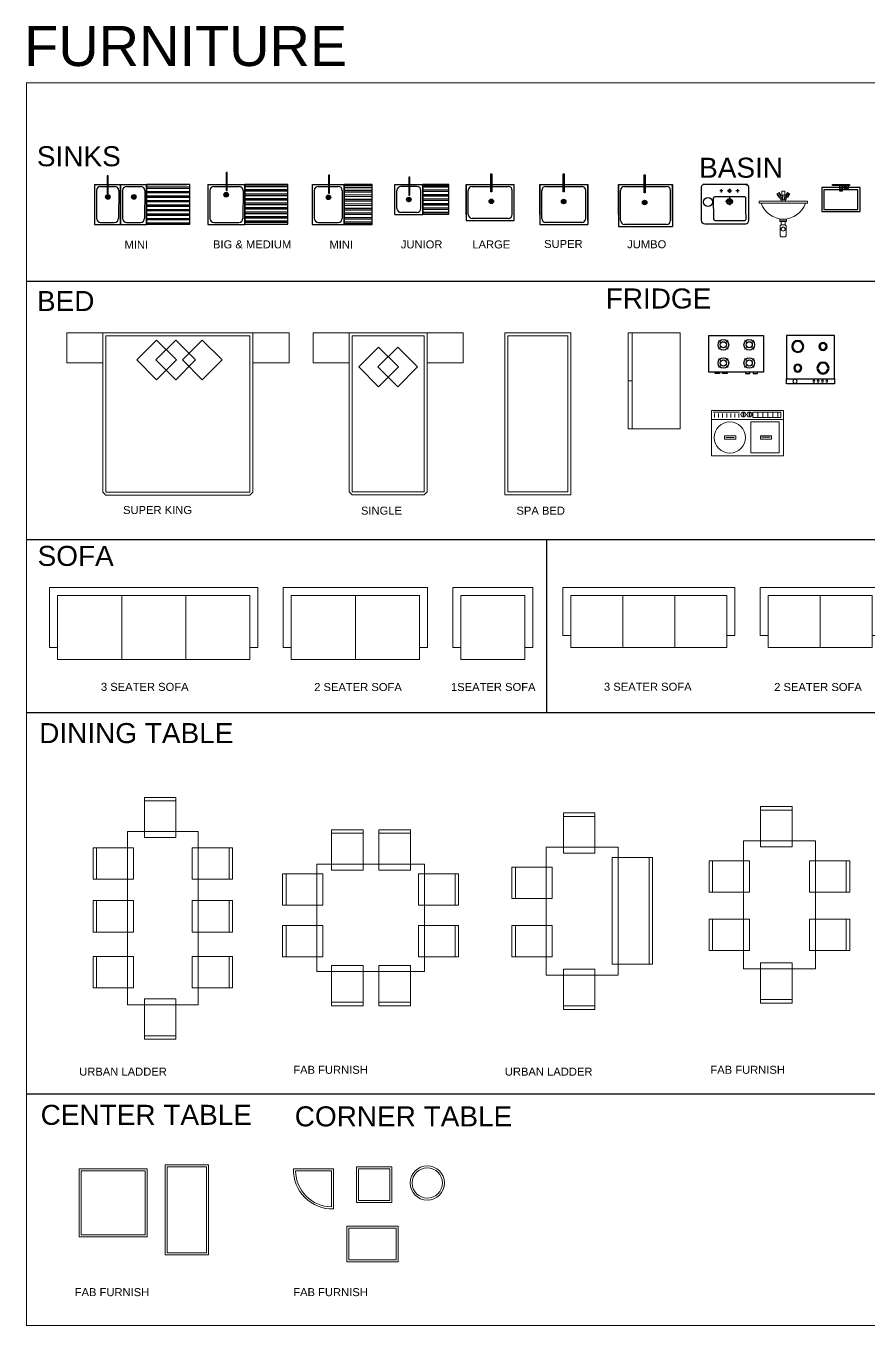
# Model space of a CAD drawing. Header units: inches. Extents: x 0 to 2128, y 0 to 649.
# Drawn here: x 0 to 421, y 0 to 649 of the extents above; entities that cross this region are included whole.
import ezdxf

# ---------------------------------------------------------------- set-up
doc = ezdxf.new("R2010")
doc.units = ezdxf.units.IN
doc.header["$MEASUREMENT"] = 0
doc.layers.add('I_FUR', color=7, linetype='Continuous', lineweight=9)
doc.layers.add('plu_vessels', color=3, linetype='Continuous', lineweight=5)
doc.layers.add('Plu_Fix', color=3, linetype='Continuous')
doc.layers.add('Plu_Fix @ 1', color=3, linetype='Continuous')
doc.styles.add('ARIAL', font='arial.ttf')

# ---------------------------------------------------------------- blocks, each defined once
blk = doc.blocks.new('A$C1E354BBC')
for p, q in [((269, 409), (230, 409)), ((249, 428), (249, 389)), ((375, 409), (325, 409)), ((350, 434), (350, 383)), ((350, 325), (350, 231)), ((470, 409), (431, 409)), ((450, 428), (450, 389)), ((397, 278), (303, 278))]:
    blk.add_line(p, q)
for centre, radius in [((84, 270), 55.3), ((350, 409), 17.6), ((350, 278), 36)]:
    blk.add_circle(centre, radius)
for points, knots in [([(574, 481), (578, 477), (582, 473), (585, 468), (588, 462), (590, 456), (590, 449), (590, 449), (590, 44), (590, 44), (590, 22), (574, 1), (551, 0), (551, 0), (44, 0), (44, 0), (21, 1), (2, 17), (0, 40), (0, 40), (0, 449), (0, 449), (0, 456), (2, 462), (5, 468), (9, 474), (14, 480), (21, 484), (21, 484), (21, 484), (21, 484), (21, 484), (21, 487), (21, 487), (21, 488), (22, 489), (23, 489), (23, 489), (571, 489), (571, 489), (572, 489), (573, 488), (573, 487), (573, 487), (573, 482), (573, 482), (573, 482), (573, 481), (573, 481), (573, 481), (574, 481), (574, 481)], [0, 0, 0, 0, 1, 1, 1, 2, 2, 2, 3, 3, 3, 4, 4, 4, 5, 5, 5, 6, 6, 6, 7, 7, 7, 8, 8, 8, 9, 9, 9, 10, 10, 10, 11, 11, 11, 12, 12, 12, 13, 13, 13, 14, 14, 14, 15, 15, 15, 16, 16, 16, 17, 17, 17, 17]), ([(543, 43), (548, 47), (550, 52), (551, 58), (551, 58), (551, 59), (551, 59), (551, 58), (550, 319), (550, 319), (550, 320), (550, 322), (550, 323), (548, 328), (546, 332), (542, 335), (539, 337), (535, 338), (531, 339), (531, 339), (174, 339), (174, 339), (165, 338), (157, 332), (155, 323), (154, 322), (154, 320), (154, 319), (154, 319), (155, 61), (155, 61), (155, 61), (156, 58), (156, 58), (156, 47), (165, 38), (175, 38), (175, 38), (531, 38), (531, 38), (535, 38), (540, 40), (543, 43)], [0, 0, 0, 0, 1, 1, 1, 2, 2, 2, 3, 3, 3, 4, 4, 4, 5, 5, 5, 6, 6, 6, 7, 7, 7, 8, 8, 8, 9, 9, 9, 10, 10, 10, 11, 11, 11, 12, 12, 12, 13, 13, 13, 14, 14, 14, 14]), ([(373, 278), (373, 291), (363, 301), (350, 301), (337, 301), (326, 291), (326, 278), (326, 265), (337, 254), (350, 254), (363, 254), (373, 265), (373, 278)], [0, 0, 0, 0, 1, 1, 1, 2, 2, 2, 3, 3, 3, 4, 4, 4, 4])]:
    blk.add_open_spline(points, degree=3, knots=knots)
for points in [[(40, 489), (33, 489), (27, 487), (21, 484)], [(550, 489), (559, 489), (567, 486), (574, 481)]]:
    blk.add_open_spline(points, degree=3)
blk = doc.blocks.new('gas hub')
for points in [[(3521.91, -416.44), (3543.48, -416.44), (3543.48, -440.44), (3521.91, -440.44)], [(3545.91, -416.44), (3543.48, -416.44), (3543.48, -440.44), (3545.91, -440.44)]]:
    blk.add_lwpolyline(points, close=True)
for centre, radius in [((3527.3, -422.12), 3), ((3527.3, -422.12), 2.5), ((3538.09, -422.12), 2), ((3538.09, -422.12), 1.5), ((3544.7, -420.76), 1), ((3527.3, -434.75), 2), ((3527.3, -434.75), 1.5), ((3538.09, -434.75), 3), ((3538.09, -434.75), 2.5), ((3544.7, -430.18), 0.5), ((3544.7, -432.33), 0.5), ((3544.7, -434.49), 0.5), ((3544.7, -436.64), 0.5)]:
    blk.add_circle(centre, radius)
blk = doc.blocks.new('burner_2424')
for points in [[(-12, -24), (-12, 0), (24, 0), (24, -24)], [(-8, -25), (-8, -24), (-5, -24), (-5, -25)], [(-3, -25), (-3, -24), (0, -24), (0, -25)], [(15, -25), (15, -24), (12, -24), (12, -25)], [(20, -25), (20, -24), (17, -24), (17, -25)]]:
    blk.add_lwpolyline(points, close=True)
at = {"const_width": 0.5}
for points in [[(-3.58, -4.94), (-5.71, -2.82)], [(-3.58, -7.06), (-5.71, -9.18)], [(-1.46, -4.94), (0.66, -2.82)], [(-1.46, -7.06), (0.66, -9.18)], [(13.46, -4.94), (11.34, -2.82)], [(13.46, -7.06), (11.34, -9.18)], [(15.58, -4.94), (17.71, -2.82)], [(15.58, -7.06), (17.71, -9.18)], [(-3.58, -16.94), (-5.71, -14.82)], [(-1.46, -16.94), (0.66, -14.82)], [(13.46, -16.94), (11.34, -14.82)], [(15.58, -16.94), (17.71, -14.82)], [(-3.58, -19.06), (-5.71, -21.18)], [(-1.46, -19.06), (0.66, -21.18)], [(13.46, -19.06), (11.34, -21.18)], [(15.58, -19.06), (17.71, -21.18)]]:
    blk.add_lwpolyline(points, dxfattribs=at)
for centre, radius in [((-2.52, -6), 3.5), ((-2.52, -6), 2), ((14.52, -6), 3.5), ((14.52, -6), 2), ((-2.52, -18), 3.5), ((-2.52, -18), 2), ((14.52, -18), 3.5), ((14.52, -18), 2)]:
    blk.add_circle(centre, radius)
blk = doc.blocks.new('A$C21BF0427')
blk.add_line((48, 2), (0, 2))
for points in [[(0, 2), (48, 2), (48, 26), (0, 26)], [(24, 0), (0, 0), (0, 2), (24, 2)], [(24, 0), (48, 0), (48, 2), (24, 2)]]:
    blk.add_lwpolyline(points, close=True)
blk = doc.blocks.new('super king bed')
for points in [[(-27574391.68, 21688953.75), (-27574409.68, 21688953.75), (-27574409.68, 21688968.75), (-27574391.68, 21688968.75)], [(-27574390.18, 21688887.55), (-27574318.18, 21688887.55), (-27574316.68, 21688889.05), (-27574316.68, 21688968.75), (-27574391.68, 21688968.75), (-27574391.68, 21688889.05)], [(-27574318.18, 21688967.25), (-27574390.18, 21688967.25), (-27574390.18, 21688889.05), (-27574318.18, 21688889.05)], [(-27574364.84, 21688945.29), (-27574374.74, 21688955.19), (-27574364.84, 21688965.09), (-27574354.94, 21688955.19)], [(-27574355.26, 21688945.29), (-27574365.16, 21688955.19), (-27574355.26, 21688965.09), (-27574345.36, 21688955.19)], [(-27574341.99, 21688945.29), (-27574351.89, 21688955.19), (-27574341.99, 21688965.09), (-27574332.09, 21688955.19)], [(-27574316.68, 21688953.75), (-27574298.68, 21688953.75), (-27574298.68, 21688968.75), (-27574316.68, 21688968.75)]]:
    blk.add_lwpolyline(points, close=True)
blk = doc.blocks.new('Spa Bed')
blk.add_lwpolyline([(-27574033.49, 21689137.99), (-27574000.49, 21689137.99), (-27574000.49, 21689056.99), (-27574033.49, 21689056.99)], close=True)
blk.add_lwpolyline([(-27574031.99, 21689136.49), (-27574001.99, 21689136.49), (-27574001.99, 21689058.49), (-27574031.99, 21689058.49), (-27574031.99, 21689136.49)])
blk = doc.blocks.new('8 Seater Dining Table Rectangular')
for p, q in [((-27573523.09, 21689318.72), (-27573523.09, 21689298.6)), ((-27573548.73, 21689293.51), (-27573528.61, 21689293.51)), ((-27573479.08, 21689293.51), (-27573499.21, 21689293.51)), ((-27573548.73, 21689267.16), (-27573528.61, 21689267.16)), ((-27573479.08, 21689267.16), (-27573499.21, 21689267.16)), ((-27573548.73, 21689239.22), (-27573528.61, 21689239.22)), ((-27573479.08, 21689239.22), (-27573499.21, 21689239.22)), ((-27573523.09, 21689197.87), (-27573523.09, 21689218))]:
    blk.add_line(p, q)
for points in [[(-27573507.34, 21689318.72), (-27573523.09, 21689318.72)], [(-27573523.09, 21689298.6), (-27573507.34, 21689298.6), (-27573507.34, 21689318.72)], [(-27573507.34, 21689316.97), (-27573523.09, 21689316.97)], [(-27573531.61, 21689301.6), (-27573496.21, 21689301.6), (-27573496.21, 21689215), (-27573531.61, 21689215), (-27573531.61, 21689301.6)], [(-27573548.73, 21689277.76), (-27573548.73, 21689293.51)], [(-27573528.61, 21689293.51), (-27573528.61, 21689277.76), (-27573548.73, 21689277.76)], [(-27573546.98, 21689277.76), (-27573546.98, 21689293.51)], [(-27573499.21, 21689293.51), (-27573499.21, 21689277.76), (-27573479.08, 21689277.76)], [(-27573480.83, 21689277.76), (-27573480.83, 21689293.51)], [(-27573479.08, 21689277.76), (-27573479.08, 21689293.51)], [(-27573548.73, 21689251.41), (-27573548.73, 21689267.16)], [(-27573528.61, 21689267.16), (-27573528.61, 21689251.41), (-27573548.73, 21689251.41)], [(-27573546.98, 21689251.41), (-27573546.98, 21689267.16)], [(-27573499.21, 21689267.16), (-27573499.21, 21689251.41), (-27573479.08, 21689251.41)], [(-27573480.83, 21689251.41), (-27573480.83, 21689267.16)], [(-27573479.08, 21689251.41), (-27573479.08, 21689267.16)], [(-27573548.73, 21689223.47), (-27573548.73, 21689239.22)], [(-27573528.61, 21689239.22), (-27573528.61, 21689223.47), (-27573548.73, 21689223.47)], [(-27573546.98, 21689223.47), (-27573546.98, 21689239.22)], [(-27573499.21, 21689239.22), (-27573499.21, 21689223.47), (-27573479.08, 21689223.47)], [(-27573480.83, 21689223.47), (-27573480.83, 21689239.22)], [(-27573479.08, 21689223.47), (-27573479.08, 21689239.22)], [(-27573523.09, 21689218), (-27573507.34, 21689218), (-27573507.34, 21689197.87)], [(-27573507.34, 21689199.62), (-27573523.09, 21689199.62)], [(-27573507.34, 21689197.87), (-27573523.09, 21689197.87)]]:
    blk.add_lwpolyline(points)
blk = doc.blocks.new('8 Seater Dining Table Square')
for p, q in [((-27573412.31, 21689320.9), (-27573412.31, 21689300.78)), ((-27573388.62, 21689320.9), (-27573388.62, 21689300.78)), ((-27573436.73, 21689298.91), (-27573416.61, 21689298.91)), ((-27573348.78, 21689298.91), (-27573368.91, 21689298.91)), ((-27573436.73, 21689273.09), (-27573416.61, 21689273.09)), ((-27573348.78, 21689273.09), (-27573368.91, 21689273.09)), ((-27573412.31, 21689232.95), (-27573412.31, 21689253.08)), ((-27573388.62, 21689232.95), (-27573388.62, 21689253.08))]:
    blk.add_line(p, q)
for points in [[(-27573396.56, 21689320.9), (-27573412.31, 21689320.9)], [(-27573412.31, 21689300.78), (-27573396.56, 21689300.78), (-27573396.56, 21689320.9)], [(-27573372.87, 21689320.9), (-27573388.62, 21689320.9)], [(-27573388.62, 21689300.78), (-27573372.87, 21689300.78), (-27573372.87, 21689320.9)], [(-27573396.56, 21689319.15), (-27573412.31, 21689319.15)], [(-27573372.87, 21689319.15), (-27573388.62, 21689319.15)], [(-27573419.61, 21689303.78), (-27573365.91, 21689303.78), (-27573365.91, 21689250.08), (-27573419.61, 21689250.08), (-27573419.61, 21689303.78)], [(-27573436.73, 21689283.16), (-27573436.73, 21689298.91)], [(-27573416.61, 21689298.91), (-27573416.61, 21689283.16), (-27573436.73, 21689283.16)], [(-27573434.98, 21689283.16), (-27573434.98, 21689298.91)], [(-27573368.91, 21689298.91), (-27573368.91, 21689283.16), (-27573348.78, 21689283.16)], [(-27573350.53, 21689283.16), (-27573350.53, 21689298.91)], [(-27573348.78, 21689283.16), (-27573348.78, 21689298.91)], [(-27573436.73, 21689257.34), (-27573436.73, 21689273.09)], [(-27573416.61, 21689273.09), (-27573416.61, 21689257.34), (-27573436.73, 21689257.34)], [(-27573434.98, 21689257.34), (-27573434.98, 21689273.09)], [(-27573368.91, 21689273.09), (-27573368.91, 21689257.34), (-27573348.78, 21689257.34)], [(-27573350.53, 21689257.34), (-27573350.53, 21689273.09)], [(-27573348.78, 21689257.34), (-27573348.78, 21689273.09)], [(-27573412.31, 21689253.08), (-27573396.56, 21689253.08), (-27573396.56, 21689232.95)], [(-27573388.62, 21689253.08), (-27573372.87, 21689253.08), (-27573372.87, 21689232.95)], [(-27573396.56, 21689234.7), (-27573412.31, 21689234.7)], [(-27573396.56, 21689232.95), (-27573412.31, 21689232.95)], [(-27573372.87, 21689234.7), (-27573388.62, 21689234.7)], [(-27573372.87, 21689232.95), (-27573388.62, 21689232.95)]]:
    blk.add_lwpolyline(points)
blk = doc.blocks.new('6 Seater Dining Table')
for p, q in [((-27573500.73, 21689140.46), (-27573500.73, 21689120.34)), ((-27573526.42, 21689097.64), (-27573506.3, 21689097.64)), ((-27573456.17, 21689097.64), (-27573476.3, 21689097.64)), ((-27573526.42, 21689084.21), (-27573506.3, 21689084.21)), ((-27573456.17, 21689084.21), (-27573476.3, 21689084.21)), ((-27573500.73, 21689042.21), (-27573500.73, 21689062.34))]:
    blk.add_line(p, q)
for points in [[(-27573484.98, 21689140.46), (-27573500.73, 21689140.46)], [(-27573500.73, 21689120.34), (-27573484.98, 21689120.34), (-27573484.98, 21689140.46)], [(-27573484.98, 21689138.71), (-27573500.73, 21689138.71)], [(-27573509.3, 21689123.34), (-27573473.3, 21689123.34), (-27573473.3, 21689059.34), (-27573509.3, 21689059.34), (-27573509.3, 21689123.34)], [(-27573526.42, 21689113.39), (-27573526.42, 21689097.64)], [(-27573506.3, 21689097.64), (-27573506.3, 21689113.39), (-27573526.42, 21689113.39)], [(-27573524.67, 21689113.39), (-27573524.67, 21689097.64)], [(-27573476.3, 21689097.64), (-27573476.3, 21689113.39), (-27573456.17, 21689113.39)], [(-27573457.92, 21689113.39), (-27573457.92, 21689097.64)], [(-27573456.17, 21689113.39), (-27573456.17, 21689097.64)], [(-27573526.42, 21689068.46), (-27573526.42, 21689084.21)], [(-27573506.3, 21689084.21), (-27573506.3, 21689068.46), (-27573526.42, 21689068.46)], [(-27573524.67, 21689068.46), (-27573524.67, 21689084.21)], [(-27573476.3, 21689084.21), (-27573476.3, 21689068.46), (-27573456.17, 21689068.46)], [(-27573457.92, 21689068.46), (-27573457.92, 21689084.21)], [(-27573456.17, 21689068.46), (-27573456.17, 21689084.21)], [(-27573500.73, 21689062.34), (-27573484.98, 21689062.34), (-27573484.98, 21689042.21)], [(-27573484.98, 21689043.96), (-27573500.73, 21689043.96)], [(-27573484.98, 21689042.21), (-27573500.73, 21689042.21)]]:
    blk.add_lwpolyline(points)
blk = doc.blocks.new("Center Table 3'x3'")
blk.add_lwpolyline([(-27573199.27, 21689116.11), (-27573165.27, 21689116.11), (-27573165.27, 21689082.11), (-27573199.27, 21689082.11)], close=True)
blk.add_lwpolyline([(-27573198.27, 21689115.11), (-27573166.27, 21689115.11), (-27573166.27, 21689083.11), (-27573198.27, 21689083.11), (-27573198.27, 21689115.11)])
blk = doc.blocks.new("Center Table 3'x4'")
for points in [[(-27573107.77, 21689113.4), (-27573086.07, 21689113.4), (-27573086.07, 21689068.4), (-27573107.77, 21689068.4)], [(-27573106.77, 21689112.4), (-27573087.07, 21689112.4), (-27573087.07, 21689069.4), (-27573106.77, 21689069.4)]]:
    blk.add_lwpolyline(points, close=True)
blk = doc.blocks.new('Corner Table Squre 2')
blk.add_lwpolyline([(-27573307.25, 21689035.13), (-27573289.45, 21689035.13), (-27573289.45, 21689017.33), (-27573307.25, 21689017.33)], close=True)
blk.add_lwpolyline([(-27573306.25, 21689034.13), (-27573290.45, 21689034.13), (-27573290.45, 21689018.33), (-27573306.25, 21689018.33), (-27573306.25, 21689034.13)])
blk = doc.blocks.new('Corner Table 1')
for radius in [8.57, 7.57]:
    blk.add_circle((-27573251.97, 21689027.84), radius)
blk = doc.blocks.new('Junior')
h = blk.add_hatch()
h.set_pattern_fill('ANSI32', color=256, scale=6, angle=495)
h.set_pattern_definition([(180, (-24259778.3333, 24182426.144), (-1e-15, -2.25), []), (180, (-24259779.0833, 24182426.894), (-1e-15, -2.25), [])])
h.paths.add_polyline_path([(-27574362.91, 21688931.44), (-27574349.91, 21688931.44), (-27574349.91, 21688946.39), (-27574362.91, 21688946.39)])
h = blk.add_hatch()
h.set_pattern_fill('HEX', color=256)
h.set_pattern_definition([(0, (-27575158.89978, 21686830.1167), (0, 0.21650635), [0.125, -0.25]), (120, (-27575158.89978, 21686830.1167), (-0.1875, -0.108253175), [0.125, -0.25]), (60, (-27575158.77478, 21686830.1167), (-0.1875, 0.108253175), [0.125, -0.25])])
h.paths.add_polyline_path([(-27574368.97, 21688938.89, 1), (-27574371.03, 21688938.89, 1)])
for p, q in [((-27574376.91, 21688931.39), (-27574376.91, 21688946.39)), ((-27574376.91, 21688931.39), (-27574376.91, 21688946.39)), ((-27574376.91, 21688946.39), (-27574362.91, 21688946.39)), ((-27574375.91, 21688934.39), (-27574375.91, 21688943.39)), ((-27574365.91, 21688945.39), (-27574373.91, 21688945.39)), ((-27574363.91, 21688934.39), (-27574363.91, 21688943.39)), ((-27574362.91, 21688931.39), (-27574362.91, 21688946.39)), ((-27574376.91, 21688931.39), (-27574362.91, 21688931.39)), ((-27574365.91, 21688932.39), (-27574373.91, 21688932.39))]:
    blk.add_line(p, q)
for points in [[(-27574369.49, 21688949.95), (-27574370, 21688949.95), (-27574370, 21688940.95), (-27574369.49, 21688940.95)], [(-27574362.91, 21688931.44), (-27574349.91, 21688931.44), (-27574349.91, 21688946.39), (-27574362.91, 21688946.39)]]:
    blk.add_lwpolyline(points, close=True)
for radius in [1.13, 1.03]:
    blk.add_circle((-27574370, 21688938.89), radius)
for centre, start, end in [((-27574373.91, 21688943.39), 90, 180), ((-27574365.91, 21688943.39), 0, 90), ((-27574373.91, 21688934.39), 180, 270), ((-27574365.91, 21688934.39), 270, 0)]:
    blk.add_arc(centre, 2, start, end)
blk = doc.blocks.new('Mini')
h = blk.add_hatch()
h.set_pattern_fill('ANSI32', color=256, scale=6, angle=495)
h.set_pattern_definition([(180, (-24259736.2004, 24182401.1075), (-1e-15, -2.25), []), (180, (-24259736.9504, 24182401.8575), (-1e-15, -2.25), [])])
h.paths.add_polyline_path([(-27574320.89, 21688902.04), (-27574306.88, 21688902.04), (-27574306.88, 21688922.05), (-27574320.89, 21688922.05)])
h = blk.add_hatch()
h.set_pattern_fill('HEX', color=256)
h.set_pattern_definition([(0, (-27575117.694, 21686806.79466), (0, 0.21650635), [0.125, -0.25]), (120, (-27575117.694, 21686806.79466), (-0.1875, -0.108253175), [0.125, -0.25]), (60, (-27575117.569, 21686806.79466), (-0.1875, 0.108253175), [0.125, -0.25])])
h.paths.add_polyline_path([(-27574327.77, 21688915.57, 1), (-27574329.82, 21688915.57, 1)])
for p, q in [((-27574336.89, 21688922.05), (-27574322.89, 21688922.05)), ((-27574336.89, 21688922.05), (-27574306.89, 21688922.05)), ((-27574336.89, 21688922.05), (-27574336.89, 21688902.05)), ((-27574335.89, 21688919.05), (-27574335.89, 21688905.05)), ((-27574333.89, 21688921.05), (-27574323.89, 21688921.05)), ((-27574321.89, 21688919.05), (-27574321.89, 21688905.05)), ((-27574320.89, 21688902.05), (-27574320.89, 21688922.05)), ((-27574336.89, 21688902.05), (-27574320.89, 21688902.05)), ((-27574333.89, 21688903.05), (-27574323.89, 21688903.05))]:
    blk.add_line(p, q)
for points in [[(-27574328.28, 21688926.63), (-27574328.8, 21688926.63), (-27574328.8, 21688917.63), (-27574328.28, 21688917.63)], [(-27574320.89, 21688902.04), (-27574306.88, 21688902.04), (-27574306.88, 21688922.05), (-27574320.89, 21688922.05)]]:
    blk.add_lwpolyline(points, close=True)
for radius in [1.13, 1.03]:
    blk.add_circle((-27574328.79, 21688915.57), radius)
for centre, start, end in [((-27574333.89, 21688919.05), 90, 180), ((-27574323.89, 21688919.05), 0, 90), ((-27574333.89, 21688905.05), 180, 270), ((-27574323.89, 21688905.05), 270, 0)]:
    blk.add_arc(centre, 2, start, end)
blk = doc.blocks.new('Big')
h = blk.add_hatch()
h.set_pattern_fill('HEX', color=256)
h.set_pattern_definition([(0, (-27575073.6311, 21686826.579), (0, 0.21650635), [0.125, -0.25]), (120, (-27575073.6311, 21686826.579), (-0.1875, -0.108253175), [0.125, -0.25]), (60, (-27575073.5061, 21686826.579), (-0.1875, 0.108253175), [0.125, -0.25])])
h.paths.add_polyline_path([(-27574283.7, 21688935.35, 1), (-27574285.76, 21688935.35, 1)])
h = blk.add_hatch()
h.set_pattern_fill('ANSI32', color=256, scale=6, angle=495)
h.set_pattern_definition([(180, (-24259683.1773, 24182419.581), (-1e-15, -2.25), []), (180, (-24259683.9273, 24182420.331), (-1e-15, -2.25), [])])
h.paths.add_polyline_path([(-27574275.36, 21688940.52), (-27574275.36, 21688920.56), (-27574253.86, 21688920.56), (-27574253.86, 21688940.52)])
for p, q in [((-27574293.86, 21688940.52), (-27574253.86, 21688940.52)), ((-27574293.83, 21688940.52), (-27574293.83, 21688920.52)), ((-27574293.38, 21688940.52), (-27574279.38, 21688940.52)), ((-27574293.38, 21688940.52), (-27574263.38, 21688940.52)), ((-27574293.36, 21688940.52), (-27574253.86, 21688940.52)), ((-27574293.36, 21688940.52), (-27574293.36, 21688940.52)), ((-27574292.86, 21688937.52), (-27574292.83, 21688923.52)), ((-27574290.86, 21688939.52), (-27574284.73, 21688939.52)), ((-27574284.73, 21688939.52), (-27574278.33, 21688939.52)), ((-27574276.33, 21688937.52), (-27574276.36, 21688923.52)), ((-27574275.36, 21688920.52), (-27574275.36, 21688940.52)), ((-27574293.83, 21688920.52), (-27574275.36, 21688920.52)), ((-27574293.36, 21688920.52), (-27574277.36, 21688920.52)), ((-27574290.83, 21688921.52), (-27574278.36, 21688921.52))]:
    blk.add_line(p, q)
for points in [[(-27574284.22, 21688946.41), (-27574284.73, 21688946.41), (-27574284.73, 21688937.41), (-27574284.22, 21688937.41)], [(-27574275.36, 21688920.56), (-27574253.86, 21688920.56), (-27574253.86, 21688940.52), (-27574275.36, 21688940.52)]]:
    blk.add_lwpolyline(points, close=True)
for radius in [1.13, 1.03]:
    blk.add_circle((-27574284.73, 21688935.35), radius)
for centre, radius, start, end in [((-27574290.86, 21688937.52), 2, 90, 180), ((-27574278.33, 21688937.52), 2, 0, 90), ((-27574290.83, 21688923.52), 2, 180, 270), ((-27574278.47, 21688923.63), 2.11, 273.09902, 358.71686), ((-27574278.36, 21688923.52), 2, 270, 0)]:
    blk.add_arc(centre, radius, start, end)
blk = doc.blocks.new('Large')
h = blk.add_hatch()
h.set_pattern_fill('HEX', color=256)
h.set_pattern_definition([(0, (-27575147.28193, 21686834.7529), (0, 0.21650635), [0.125, -0.25]), (120, (-27575147.28193, 21686834.7529), (-0.1875, -0.108253175), [0.125, -0.25]), (60, (-27575147.15693, 21686834.7529), (-0.1875, 0.108253175), [0.125, -0.25])])
h.paths.add_polyline_path([(-27574375.35, 21688943.53, 1), (-27574377.41, 21688943.53, 1)])
for p, q in [((-27574388.96, 21688936.99), (-27574388.96, 21688951.99)), ((-27574388.96, 21688951.99), (-27574388.96, 21688936.99)), ((-27574388.96, 21688951.99), (-27574364.96, 21688951.99)), ((-27574388.96, 21688951.99), (-27574388.96, 21688933.99)), ((-27574385.96, 21688950.99), (-27574367.96, 21688950.99)), ((-27574364.96, 21688933.99), (-27574364.96, 21688951.99)), ((-27574387.96, 21688936.99), (-27574387.96, 21688948.99)), ((-27574365.96, 21688936.99), (-27574365.96, 21688948.99)), ((-27574388.96, 21688933.99), (-27574364.96, 21688933.99)), ((-27574367.96, 21688934.99), (-27574385.96, 21688934.99))]:
    blk.add_line(p, q)
blk.add_lwpolyline([(-27574376.64, 21688957.29), (-27574376.13, 21688957.29), (-27574376.13, 21688948.29), (-27574376.64, 21688948.29)], close=True)
for radius in [1.13, 1.03]:
    blk.add_circle((-27574376.38, 21688943.53), radius)
for centre, start, end in [((-27574385.96, 21688948.99), 90, 180), ((-27574367.96, 21688948.99), 0, 90), ((-27574385.96, 21688936.99), 180, 270), ((-27574367.96, 21688936.99), 270, 0)]:
    blk.add_arc(centre, 2, start, end)
blk = doc.blocks.new('Super')
h = blk.add_hatch()
h.set_pattern_fill('HEX', color=256)
h.set_pattern_definition([(0, (-27575106.46435, 21686807.43078), (0, 0.21650635), [0.125, -0.25]), (120, (-27575106.46435, 21686807.43078), (-0.1875, -0.108253175), [0.125, -0.25]), (60, (-27575106.33935, 21686807.43078), (-0.1875, 0.108253175), [0.125, -0.25])])
h.paths.add_polyline_path([(-27574334.54, 21688916.21, 1), (-27574336.59, 21688916.21, 1)])
for p, q in [((-27574347.49, 21688909.72), (-27574347.49, 21688924.72)), ((-27574347.49, 21688924.72), (-27574347.49, 21688909.72)), ((-27574347.49, 21688924.72), (-27574347.49, 21688904.72)), ((-27574347.49, 21688924.72), (-27574323.49, 21688924.72)), ((-27574344.49, 21688923.72), (-27574326.49, 21688923.72)), ((-27574323.49, 21688906.72), (-27574323.49, 21688924.72)), ((-27574323.49, 21688924.72), (-27574323.49, 21688904.72)), ((-27574346.49, 21688907.72), (-27574346.49, 21688921.72)), ((-27574324.49, 21688907.72), (-27574324.49, 21688921.72)), ((-27574347.49, 21688904.72), (-27574323.49, 21688904.72)), ((-27574326.49, 21688905.72), (-27574344.49, 21688905.72))]:
    blk.add_line(p, q)
blk.add_lwpolyline([(-27574335.82, 21688929.97), (-27574335.31, 21688929.97), (-27574335.31, 21688920.97), (-27574335.82, 21688920.97)], close=True)
for radius in [1.13, 1.03]:
    blk.add_circle((-27574335.56, 21688916.21), radius)
for centre, start, end in [((-27574344.49, 21688921.72), 90, 180), ((-27574326.49, 21688921.72), 0, 90), ((-27574344.49, 21688907.72), 180, 270), ((-27574326.49, 21688907.72), 270, 0)]:
    blk.add_arc(centre, 2, start, end)
blk = doc.blocks.new('Jumbo')
h = blk.add_hatch()
h.set_pattern_fill('HEX', color=256)
h.set_pattern_definition([(0, (-27575070.83635, 21686831.94786), (0, 0.21650635), [0.125, -0.25]), (120, (-27575070.83635, 21686831.94786), (-0.1875, -0.108253175), [0.125, -0.25]), (60, (-27575070.71135, 21686831.94786), (-0.1875, 0.108253175), [0.125, -0.25])])
h.paths.add_polyline_path([(-27574298.91, 21688940.72, 1), (-27574300.97, 21688940.72, 1)])
for p, q in [((-27574312.97, 21688934.76), (-27574312.97, 21688949.76)), ((-27574312.97, 21688949.76), (-27574312.97, 21688934.76)), ((-27574312.97, 21688949.76), (-27574312.97, 21688928.76)), ((-27574312.97, 21688949.76), (-27574285.97, 21688949.76)), ((-27574285.97, 21688931.76), (-27574285.97, 21688949.76)), ((-27574285.97, 21688949.76), (-27574285.97, 21688929.76)), ((-27574285.97, 21688949.76), (-27574285.97, 21688928.76)), ((-27574311.97, 21688931.76), (-27574311.97, 21688946.76)), ((-27574309.97, 21688948.76), (-27574288.97, 21688948.76)), ((-27574286.97, 21688931.76), (-27574286.97, 21688946.76)), ((-27574312.97, 21688928.76), (-27574285.97, 21688928.76)), ((-27574288.97, 21688929.76), (-27574309.97, 21688929.76))]:
    blk.add_line(p, q)
blk.add_lwpolyline([(-27574300.19, 21688954.49), (-27574299.68, 21688954.49), (-27574299.68, 21688945.49), (-27574300.19, 21688945.49)], close=True)
for radius in [1.13, 1.03]:
    blk.add_circle((-27574299.94, 21688940.72), radius)
for centre, start, end in [((-27574309.97, 21688946.76), 90, 180), ((-27574288.97, 21688946.76), 0, 90), ((-27574309.97, 21688931.76), 180, 270), ((-27574288.97, 21688931.76), 270, 0)]:
    blk.add_arc(centre, 2, start, end)
blk = doc.blocks.new('Graceful Mini')
h = blk.add_hatch()
h.set_pattern_fill('ANSI32', color=256, scale=6, angle=495)
h.set_pattern_definition([(180, (-24261096.6196, 24182447.9204), (-1e-15, -2.25), []), (180, (-24261097.3696, 24182448.6704), (-1e-15, -2.25), [])])
h.paths.add_polyline_path([(-27575688.8, 21688968.86), (-27575688.8, 21688948.9), (-27575667.3, 21688948.9), (-27575667.3, 21688968.86)])
h = blk.add_hatch()
h.set_pattern_fill('HEX', color=256)
h.set_pattern_definition([(0, (-27576497.06255, 21686853.8219), (0, 0.21650635), [0.125, -0.25]), (120, (-27576497.06255, 21686853.8219), (-0.1875, -0.108253175), [0.125, -0.25]), (60, (-27576496.93755, 21686853.8219), (-0.1875, 0.108253175), [0.125, -0.25])])
h.paths.add_polyline_path([(-27575707.13, 21688962.6, 1), (-27575709.19, 21688962.6, 1)])
h = blk.add_hatch()
h.set_pattern_fill('HEX', color=256)
h.set_pattern_definition([(0, (-27576484.06255, 21686853.8219), (0, 0.21650635), [0.125, -0.25]), (120, (-27576484.06255, 21686853.8219), (-0.1875, -0.108253175), [0.125, -0.25]), (60, (-27576483.93755, 21686853.8219), (-0.1875, 0.108253175), [0.125, -0.25])])
h.paths.add_polyline_path([(-27575694.13, 21688962.6, 1), (-27575696.19, 21688962.6, 1)])
for p, q in [((-27575714.82, 21688968.86), (-27575700.82, 21688968.86)), ((-27575714.82, 21688968.86), (-27575668.82, 21688968.86)), ((-27575714.8, 21688968.86), (-27575714.8, 21688968.86)), ((-27575714.8, 21688968.86), (-27575714.8, 21688948.86)), ((-27575701.8, 21688948.86), (-27575701.8, 21688968.86)), ((-27575701.8, 21688968.86), (-27575701.8, 21688948.86)), ((-27575688.8, 21688948.86), (-27575688.8, 21688968.86)), ((-27575713.83, 21688965.86), (-27575713.8, 21688951.86)), ((-27575711.83, 21688967.86), (-27575704.77, 21688967.86)), ((-27575702.77, 21688965.86), (-27575702.8, 21688951.86)), ((-27575700.83, 21688965.86), (-27575700.8, 21688951.86)), ((-27575698.83, 21688967.86), (-27575691.77, 21688967.86)), ((-27575689.77, 21688965.86), (-27575689.8, 21688951.86)), ((-27575711.8, 21688949.86), (-27575704.8, 21688949.86)), ((-27575698.8, 21688949.86), (-27575691.8, 21688949.86)), ((-27575714.8, 21688948.86), (-27575701.8, 21688948.86)), ((-27575701.8, 21688948.86), (-27575688.8, 21688948.86))]:
    blk.add_line(p, q)
for points in [[(-27575707.99, 21688973.22), (-27575708.5, 21688973.22), (-27575708.5, 21688964.22), (-27575707.99, 21688964.22)], [(-27575688.8, 21688948.9), (-27575667.3, 21688948.9), (-27575667.3, 21688968.86), (-27575688.8, 21688968.86)]]:
    blk.add_lwpolyline(points, close=True)
for centre, radius in [((-27575708.16, 21688962.6), 1.13), ((-27575708.16, 21688962.6), 1.03), ((-27575695.16, 21688962.6), 1.13), ((-27575695.16, 21688962.6), 1.03)]:
    blk.add_circle(centre, radius)
for centre, radius, start, end in [((-27575711.83, 21688965.86), 2, 90, 180), ((-27575704.77, 21688965.86), 2, 0, 90), ((-27575698.83, 21688965.86), 2, 90, 180), ((-27575691.77, 21688965.86), 2, 0, 90), ((-27575711.8, 21688951.86), 2, 180, 270), ((-27575704.91, 21688951.97), 2.11, 273.09902, 358.71686), ((-27575704.8, 21688951.86), 2, 270, 0), ((-27575698.8, 21688951.86), 2, 180, 270), ((-27575691.91, 21688951.97), 2.11, 273.09902, 358.71686), ((-27575691.8, 21688951.86), 2, 270, 0)]:
    blk.add_arc(centre, radius, start, end)
blk = doc.blocks.new('Single Bed')
for points in [[(-27576504.68, 21688816.81), (-27576522.68, 21688816.81), (-27576522.68, 21688831.81), (-27576504.68, 21688831.81)], [(-27576504.68, 21688752.31), (-27576504.68, 21688831.81), (-27576465.68, 21688831.81), (-27576465.68, 21688752.31), (-27576467.18, 21688750.81), (-27576503.18, 21688750.81)], [(-27576503.18, 21688752.31), (-27576503.18, 21688830.31), (-27576467.18, 21688830.31), (-27576467.18, 21688752.31)], [(-27576465.68, 21688816.81), (-27576447.68, 21688816.81), (-27576447.68, 21688831.81), (-27576465.68, 21688831.81)], [(-27576489.91, 21688804.87), (-27576499.81, 21688814.77), (-27576489.91, 21688824.67), (-27576480.01, 21688814.77)], [(-27576480.33, 21688804.87), (-27576490.23, 21688814.77), (-27576480.33, 21688824.67), (-27576470.43, 21688814.77)]]:
    blk.add_lwpolyline(points, close=True)
blk = doc.blocks.new('4 Seater + Bench  Dining Table')
for p, q in [((285.72, 170.74), (285.72, 150.62)), ((260.03, 127.91), (280.15, 127.91)), ((260.03, 114.49), (280.15, 114.49)), ((285.72, 72.49), (285.72, 92.62))]:
    blk.add_line(p, q)
for points in [[(301.47, 170.74), (285.72, 170.74)], [(285.72, 150.62), (301.47, 150.62), (301.47, 170.74)], [(301.47, 168.99), (285.72, 168.99)], [(277.15, 153.62), (313.15, 153.62), (313.15, 89.62), (277.15, 89.62), (277.15, 153.62)], [(260.03, 143.66), (260.03, 127.91)], [(280.15, 127.91), (280.15, 143.66), (260.03, 143.66)], [(261.78, 143.66), (261.78, 127.91)], [(310.15, 95.03), (310.15, 148.36), (330.28, 148.36)], [(328.53, 148.36), (328.53, 95.03)], [(330.28, 148.36), (330.28, 95.03)], [(260.03, 98.74), (260.03, 114.49)], [(280.15, 114.49), (280.15, 98.74), (260.03, 98.74)], [(261.78, 98.74), (261.78, 114.49)], [(310.15, 110.78), (310.15, 95.03), (330.28, 95.03)], [(328.53, 95.03), (328.53, 110.78)], [(330.28, 95.03), (330.28, 110.78)], [(285.72, 92.62), (301.47, 92.62), (301.47, 72.49)], [(301.47, 74.24), (285.72, 74.24)], [(301.47, 72.49), (285.72, 72.49)]]:
    blk.add_lwpolyline(points)
blk = doc.blocks.new('Corner Table 3')
for points in [[(131.2, -14.17), (151.2, -14.17), (151.2, -34.17, -0.433146)], [(132.2, -15.17), (150.2, -15.17), (150.2, -33.17, -0.402221)]]:
    blk.add_lwpolyline(points, format="xyb", close=True)
blk = doc.blocks.new('Corner Table Rectangle')
blk.add_lwpolyline([(173.01, -46.37), (198.51, -46.37), (198.51, -64.07), (173.01, -64.07)], close=True)
blk.add_lwpolyline([(174.01, -47.37), (197.51, -47.37), (197.51, -63.07), (174.01, -63.07), (174.01, -47.37)])
blk = doc.blocks.new("3 Seater Sofa 3'x3'")
for p, q in [((-523.85, 338.79), (-523.85, 308.79)), ((-419.85, 338.79), (-419.85, 308.79)), ((-519.85, 334.79), (-519.85, 302.79)), ((-487.85, 334.79), (-487.85, 302.79)), ((-487.85, 334.79), (-487.85, 302.79)), ((-455.85, 334.79), (-455.85, 302.79)), ((-455.85, 334.79), (-455.85, 302.79)), ((-423.85, 334.79), (-423.85, 302.79)), ((-523.85, 308.79), (-519.85, 308.79)), ((-423.85, 308.79), (-419.85, 308.79)), ((-487.85, 302.79), (-519.85, 302.79)), ((-455.85, 302.79), (-487.85, 302.79)), ((-423.85, 302.79), (-455.85, 302.79))]:
    blk.add_line(p, q)
for points in [[(-523.85, 338.79), (-419.85, 338.79)], [(-519.85, 334.79), (-423.85, 334.79)]]:
    blk.add_lwpolyline(points)
blk = doc.blocks.new("2 Seater Sofa 3'x3'")
for p, q in [((-407.12, 338.79), (-407.12, 308.79)), ((-335.12, 338.79), (-335.12, 308.79)), ((-403.12, 334.79), (-403.12, 302.79)), ((-371.12, 334.79), (-371.12, 302.79)), ((-371.12, 334.79), (-371.12, 302.79)), ((-339.12, 334.79), (-339.12, 302.79)), ((-339.12, 334.79), (-339.12, 302.79)), ((-407.12, 308.79), (-403.12, 308.79)), ((-339.12, 308.79), (-335.12, 308.79)), ((-371.12, 302.79), (-403.12, 302.79)), ((-339.12, 302.79), (-371.12, 302.79))]:
    blk.add_line(p, q)
for points in [[(-407.12, 338.79), (-335.12, 338.79)], [(-403.12, 334.79), (-339.12, 334.79)]]:
    blk.add_lwpolyline(points)
blk = doc.blocks.new("1 Seater Sofa 3'x3'")
for p, q in [((-322.44, 338.79), (-322.44, 308.79)), ((-282.44, 338.79), (-282.44, 308.79)), ((-318.44, 334.79), (-318.44, 302.79)), ((-286.44, 334.79), (-286.44, 302.79)), ((-286.44, 334.79), (-286.44, 302.79)), ((-322.44, 308.79), (-318.44, 308.79)), ((-286.44, 308.79), (-282.44, 308.79)), ((-286.44, 302.79), (-318.44, 302.79))]:
    blk.add_line(p, q)
for points in [[(-322.44, 338.79), (-282.44, 338.79)], [(-318.44, 334.79), (-286.44, 334.79)]]:
    blk.add_lwpolyline(points)
blk = doc.blocks.new("3 Seater Sofa 2'6x2'6")
for p, q in [((-523.27, 277.79), (-437.27, 277.79)), ((-523.27, 277.79), (-523.27, 253.79)), ((-519.27, 273.79), (-441.27, 273.79)), ((-519.27, 273.79), (-519.27, 247.79)), ((-493.27, 273.79), (-493.27, 247.79)), ((-493.27, 273.79), (-493.27, 247.79)), ((-467.27, 273.79), (-467.27, 247.79)), ((-467.27, 273.79), (-467.27, 247.79)), ((-441.27, 273.79), (-441.27, 247.79)), ((-437.27, 277.79), (-437.27, 253.79)), ((-523.27, 253.79), (-519.27, 253.79)), ((-437.27, 253.79), (-441.27, 253.79)), ((-493.27, 247.79), (-519.27, 247.79)), ((-467.27, 247.79), (-493.27, 247.79)), ((-441.27, 247.79), (-467.27, 247.79))]:
    blk.add_line(p, q)
blk = doc.blocks.new("2 Seater Sofa 2'6x2'6")
for p, q in [((-411.47, 277.79), (-351.47, 277.79)), ((-411.47, 277.79), (-411.47, 253.79)), ((-407.47, 273.79), (-355.47, 273.79)), ((-407.47, 273.79), (-407.47, 247.79)), ((-381.47, 273.79), (-381.47, 247.79)), ((-381.47, 273.79), (-381.47, 247.79)), ((-355.47, 273.79), (-355.47, 247.79)), ((-355.47, 273.79), (-355.47, 247.79)), ((-351.47, 277.79), (-351.47, 253.79)), ((-411.47, 253.79), (-407.47, 253.79)), ((-351.47, 253.79), (-355.47, 253.79)), ((-381.47, 247.79), (-407.47, 247.79)), ((-355.47, 247.79), (-381.47, 247.79))]:
    blk.add_line(p, q)
blk = doc.blocks.new('wb 22 x 16')
at = {"layer": 'plu_vessels'}
for p, q in [((-12.05, 0), (12.05, 0)), ((-3.32, 3.62), (-2.07, 4.36)), ((-3.32, 3.62), (-2.34, 1.94)), ((-1.12, 0.58), (-3.01, 3.8)), ((-0.49, 0.95), (-2.38, 4.17)), ((-2.34, 1.94), (-1.08, 2.68)), ((-2.07, 4.36), (-1.08, 2.68)), ((-1.12, 0.59), (-1.12, 0)), ((1.12, 0.59), (-1.12, 0.59)), ((0.71, 4.95), (-0.74, 4.95)), ((-0.74, 4.95), (-0.74, 3.01)), ((0.71, 3.01), (-0.74, 3.01)), ((-0.49, 0.59), (-0.49, 3.01)), ((0.49, 0.95), (2.35, 4.19)), ((0.49, 0.59), (0.49, 3.01)), ((0.71, 4.95), (0.71, 3.01)), ((2.04, 4.37), (1.07, 2.69)), ((2.33, 1.96), (1.07, 2.69)), ((1.12, 0.59), (2.98, 3.82)), ((1.12, 0.59), (1.12, 0)), ((3.3, 3.64), (2.04, 4.37)), ((3.3, 3.64), (2.33, 1.96)), ((-12.05, -0.96), (-12.05, 0)), ((12.05, -0.96), (-12.05, -0.96)), ((1.12, 0), (-1.12, 0)), ((12.05, -0.96), (12.05, 0)), ((-1.68, -10.13), (-1.77, -8.85)), ((1.53, -9.55), (-1.71, -9.55)), ((1.53, -9.55), (-1.71, -9.55)), ((1.5, -10.13), (-1.68, -10.13)), ((-1.1, -11.86), (-1.65, -12.41)), ((-1.65, -12.41), (-1.65, -17.27)), ((-1.1, -10.13), (-1.1, -11.86)), ((0.92, -11.86), (-1.1, -11.86)), ((-0.91, -11.86), (0.74, -11.86)), ((0.92, -10.13), (0.92, -11.86)), ((0.92, -11.86), (1.47, -12.41)), ((1.47, -12.41), (1.47, -17.27)), ((1.5, -10.13), (1.59, -8.85)), ((-1.1, -17.82), (-1.65, -17.27)), ((0.92, -17.82), (-1.1, -17.82)), ((0.92, -17.82), (1.47, -17.27))]:
    blk.add_line(p, q, dxfattribs=at)
blk.add_circle((-0.09, -14), 1, dxfattribs=at)
blk.add_arc((0, 2.77), 11.73, 198.53736, 341.46264, dxfattribs=at)
blk = doc.blocks.new('W.M.-11')
at = {"layer": 'plu_vessels'}
for p, q in [((13978.39, 4557.89), (13978.39, 4535.24)), ((14014.33, 4557.89), (13978.39, 4557.89)), ((13998.02, 4541), (13998.02, 4556.43)), ((13998.02, 4556.43), (14012.18, 4556.43)), ((14012.18, 4556.43), (14012.18, 4541)), ((14014.33, 4535.24), (14014.33, 4557.89)), ((13984.97, 4547.99), (13984.97, 4549.54)), ((13984.97, 4549.54), (13990.53, 4549.54)), ((13985.58, 4548.82), (13989.79, 4548.82)), ((13990.53, 4549.54), (13990.53, 4547.99)), ((14002.91, 4549.54), (14008.47, 4549.54)), ((14002.91, 4547.99), (14002.91, 4549.54)), ((14003.43, 4548.61), (14007.65, 4548.61)), ((14008.47, 4549.54), (14008.47, 4547.99)), ((13990.53, 4547.99), (13984.97, 4547.99)), ((14008.47, 4547.99), (14002.91, 4547.99)), ((13978.39, 4539.74), (14014.33, 4539.74)), ((13978.39, 4535.24), (14014.33, 4535.24)), ((13979.23, 4536.17), (13992.44, 4536.17)), ((13979.99, 4536.78), (13979.99, 4538.84)), ((13981.99, 4536.78), (13981.99, 4538.84)), ((13983.99, 4536.78), (13983.99, 4538.84)), ((13985.99, 4536.78), (13985.99, 4538.84)), ((13987.99, 4536.78), (13987.99, 4538.84)), ((13989.99, 4536.78), (13989.99, 4538.84)), ((13991.99, 4536.78), (13991.99, 4538.84)), ((13994.15, 4538.03), (13994.15, 4536.49)), ((13994.49, 4538.03), (13994.15, 4538.03)), ((13994.15, 4536.49), (13994.49, 4536.49)), ((13994.49, 4536.49), (13994.49, 4538.03)), ((13997.55, 4538.03), (13997.21, 4538.03)), ((13997.21, 4538.03), (13997.21, 4536.49)), ((13997.21, 4536.49), (13997.55, 4536.49)), ((13997.55, 4536.49), (13997.55, 4538.03)), ((14012.18, 4541), (13998.02, 4541)), ((13999.01, 4538.84), (14013.07, 4538.84)), ((13999.01, 4538.84), (13999.01, 4536.06)), ((14013.07, 4536.06), (13999.01, 4536.06)), ((14001.51, 4538.84), (14001.51, 4536.06)), ((14004.01, 4538.84), (14004.01, 4536.06)), ((14006.51, 4538.84), (14006.51, 4536.06)), ((14009.01, 4538.84), (14009.01, 4536.06)), ((14011.51, 4538.84), (14011.51, 4536.06)), ((14013.07, 4538.84), (14013.07, 4536.06))]:
    blk.add_line(p, q, dxfattribs=at)
for centre, radius in [((13987.58, 4548.82), 7.82), ((13994.32, 4537.3), 1.23), ((13997.35, 4537.3), 1.23)]:
    blk.add_circle(centre, radius, dxfattribs=at)
blk = doc.blocks.new('1514_ARC_FD_200_1$0$spoit')
blk.add_hatch(color=256).paths.add_polyline_path([(4886.262, 1256.629, 1), (4886.228, 1256.629, 1)])
for points in [[(4886.164, 1256.761), (4886.183, 1256.761), (4886.183, 1256.497), (4886.164, 1256.497)], [(4886.183, 1256.741), (4886.226, 1256.741), (4886.226, 1256.677), (4886.183, 1256.677)], [(4886.183, 1256.646), (4886.268, 1256.646), (4886.268, 1256.612), (4886.183, 1256.612)]]:
    blk.add_lwpolyline(points, close=True)
for centre, radius in [((4886.206, 1256.709), 0.0112), ((4886.245, 1256.629), 0.0172)]:
    blk.add_circle(centre, radius)
blk = doc.blocks.new('Basin1')
for points in [[(9.55, -1.61), (-9.65, -1.61), (-9.65, -13.61), (9.55, -13.61)], [(8.46, -2.7), (-8.56, -2.7), (-8.56, -12.52), (8.46, -12.52)]]:
    blk.add_lwpolyline(points, close=True)
at = {"xscale": 32.22681417479466, "yscale": 32.22681417479466, "zscale": 32.22681417479466, "rotation": 270.0000018483424}
blk.add_blockref('1514_ARC_FD_200_1$0$spoit', (-40497.16, 157465.48), dxfattribs=at)

msp = doc.modelspace()

# ---------------------------------------------------------------- linework, layer by layer
for p, q in [((0, 522.03), (700.86, 522.03)), ((0, 392.8), (700.86, 392.8)), ((259.77, 392.8), (259.77, 306.39)), ((0, 306.39), (700.86, 306.39)), ((0, 115.86), (700.86, 115.86))]:
    msp.add_line(p, q)
at = {"const_width": 0.453}
msp.add_lwpolyline([(0, 621.06), (700.86, 621.06), (700.86, 0), (0, 0)], close=True, dxfattribs=at)

# ---------------------------------------------------------------- block references
at = {"layer": 'I_FUR'}
for name, p in [('super king bed', (27574429.85, -21688472.59)), ('Single Bed', (27576665.84, -21688335.65)), ('Spa Bed', (27574272.52, -21688641.84)), ("3 Seater Sofa 3'x3'", (535.43, 30.1)), ("2 Seater Sofa 3'x3'", (535.43, 30.1)), ("1 Seater Sofa 3'x3'", (535.43, 30.1)), ("3 Seater Sofa 2'6x2'6", (791.23, 91.1)), ("2 Seater Sofa 2'6x2'6", (777.99, 91.1)), ('8 Seater Dining Table Rectangular', (27573582.05, -21689054.75)), ('4 Seater + Bench  Dining Table', (-17.46, 85.5)), ('6 Seater Dining Table', (27573867.47, -21688881.09)), ('8 Seater Dining Table Square', (27573564.71, -21689073.11)), ("Center Table 3'x3'", (27573225.63, -21689037.84)), ("Center Table 3'x4'", (27573177.1, -21689033.12)), ('Corner Table 3', (2.22, 92.47)), ('Corner Table Squre 2', (27573472.06, -21688955.87)), ('Corner Table 1', (27573452.22, -21688956.58)), ('Corner Table Rectangle', (-12.88, 95.98))]:
    msp.add_blockref(name, p, dxfattribs=at)
at = {"layer": 'I_FUR', "rotation": 269.9999999999999}
msp.add_blockref('A$C21BF0427', (300.65, 496.15), dxfattribs=at)
at = {"layer": 'Plu_Fix'}
for name, p in [('Big', (27574384.52, -21688370.19)), ('Mini', (27574479.66, -21688351.72)), ('Junior', (27574561.01, -21688376.07)), ('Large', (27574608.64, -21688381.66)), ('Super', (27574603.92, -21688354.4)), ('Jumbo', (27574608.78, -21688379.43)), ('wb 22 x 16', (378.15, 561.96)), ('Basin1', (406.95, 570.33))]:
    msp.add_blockref(name, p, dxfattribs=at)
for name, p, xscale, yscale, zscale in [('A$C1E354BBC', (337.09, 550.6), 0.040369317951811, 0.040369317951811, 0.040369317951811), ('burner_2424', (350.09, 494.73), 0.7590671945596937, 0.7590671945596937, 0.7590671945596937)]:
    msp.add_blockref(name, p, dxfattribs=dict(at, xscale=xscale, yscale=yscale, zscale=zscale))
at = {"layer": 'Plu_Fix', "xscale": -1, "rotation": 90}
msp.add_blockref('gas hub', (-36.79, 4016.64), dxfattribs=at)
at = {"layer": 'Plu_Fix', "extrusion": (0, 0, -1), "zscale": -0.9999999812293472, "rotation": 180.0000000028886}
msp.add_blockref('W.M.-11', (13636.16, 4992.61), dxfattribs=at)
at = {"layer": 'Plu_Fix @ 1'}
msp.add_blockref('Graceful Mini', (27575748.84, -21688398.53), dxfattribs=at)

# ---------------------------------------------------------------- texts
at = {"linetype": 'ByBlock', "lineweight": 5, "attachment_point": 1, "style": 'ARIAL'}
for s, width, insert, char_height in [('{\\C7;FURNITURE}', 167.2174, (-1.15, 649.49), 20), ('{\\C7;SINKS}', 1446.1581, (5.2, 589.4), 10), ('{\\C7;BASIN}', 1446.1581, (336.07, 583.67), 10), ('{\\C7;MINI}', 1446.1581, (48.99, 542.19), 4), ('{\\C7;BIG & MEDIUM}', 1446.1581, (93.2, 542.35), 4), ('{\\C7;MINI}', 1446.1581, (151.39, 542.26), 4), ('{\\C7;JUNIOR}', 1446.1581, (187.03, 542.34), 4), ('{\\C7;LARGE}', 1446.1581, (222.77, 542.32), 4), ('{\\C7;SUPER}', 1446.1581, (258.63, 542.55), 4), ('{\\C7;JUMBO}', 1446.1581, (300.11, 542.4), 4), ('{\\C7;BED}', 1446.1581, (5.24, 517.04), 10), ('\\pi-7.235;{\\C7;FRIDGE }', 36.41, (296.63, 518.3), 10), ('{\\C7;SUPER KING }', 1446.1581, (48.26, 409.59), 4), ('{\\C7;SINGLE}', 1683.2971, (167.12, 409.27), 4), ('{\\C7;SPA BED}', 1683.2971, (244.8, 409.27), 4), ('{\\C7;SOFA}', 1446.1581, (5.55, 389.66), 10), ('{\\C7;3 SEATER SOFA}', 1753.4661, (37.21, 321.2), 4), ('{\\C7;2 SEATER SOFA}', 1753.4661, (143.75, 321.11), 4), ('{\\C7;1SEATER SOFA}', 1753.4661, (212.11, 321.16), 4), ('{\\C7;3 SEATER SOFA}', 1753.4661, (288.53, 321.26), 4), ('{\\C7;2 SEATER SOFA}', 1753.4661, (373.58, 321.13), 4), ('{\\C7;DINING TABLE}', 1446.1581, (6.37, 301.1), 10), ('{\\C7;URBAN LADDER }', 1753.4661, (26.35, 128.9), 4), ('{\\C7;FAB FURNISH}', 1753.4661, (133.29, 129.83), 4), ('{\\C7;URBAN LADDER }', 1753.4661, (239, 128.9), 4), ('{\\C7;FAB FURNISH}', 1753.4661, (341.7, 129.83), 4), ('{\\C7;CENTER TABLE}', 1446.1581, (7.08, 110.31), 10), ('{\\C7;CORNER TABLE}', 1446.1581, (134.03, 109.55), 10), ('{\\C7;FAB FURNISH}', 1753.4661, (24.11, 18.7), 4), ('{\\C7;FAB FURNISH}', 1753.4661, (133.29, 18.7), 4)]:
    msp.add_mtext_dynamic_manual_height_columns(s, width=width, gutter_width=1, heights=[0], dxfattribs=dict(at, insert=insert, char_height=char_height))

doc.saveas('drawing.dxf')
